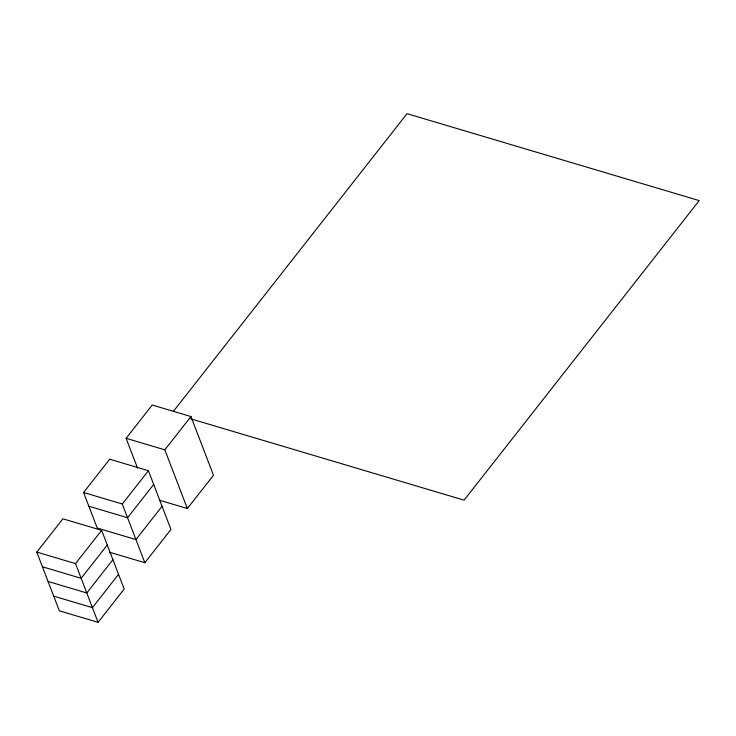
<?xml version="1.0" encoding="UTF-8"?>
<svg xmlns="http://www.w3.org/2000/svg" width="736" height="736" viewBox="0 0 736 736"><rect width="100%" height="100%" fill="white"/><g stroke="black" fill="none" stroke-linecap="round" stroke-linejoin="round"><path stroke-width="1.1" d="M36.8 552.101L62.919 518.816L101.642 530.334L124.182 589.048L98.054 622.334L59.34 610.816L36.8 552.101L75.514 563.62L98.054 622.334M162.067 506.285L135.948 539.571L97.226 528.052L83.582 492.494L109.701 459.209L148.424 470.727L170.954 529.442L144.836 562.727L109.342 552.166M137.577 468.197L126.104 438.316L152.232 405.03L190.946 416.548L213.486 475.254L187.358 508.539L159.399 500.222M173.337 411.433L407.036 113.666L699.2 200.588L464.094 500.158L190.596 418.793M75.514 563.62L101.642 530.334M144.836 562.727L122.296 504.013L148.424 470.727M187.358 508.539L164.827 449.834L190.946 416.548M153.695 484.463L127.567 517.748L88.854 506.23M107.272 545.008L81.153 578.303L42.43 566.775M112.912 559.691L86.784 592.977L48.07 581.458M118.542 574.365L92.423 607.651L53.7 596.132M126.104 438.316L164.827 449.834M83.582 492.494L122.296 504.013"/></g></svg>
